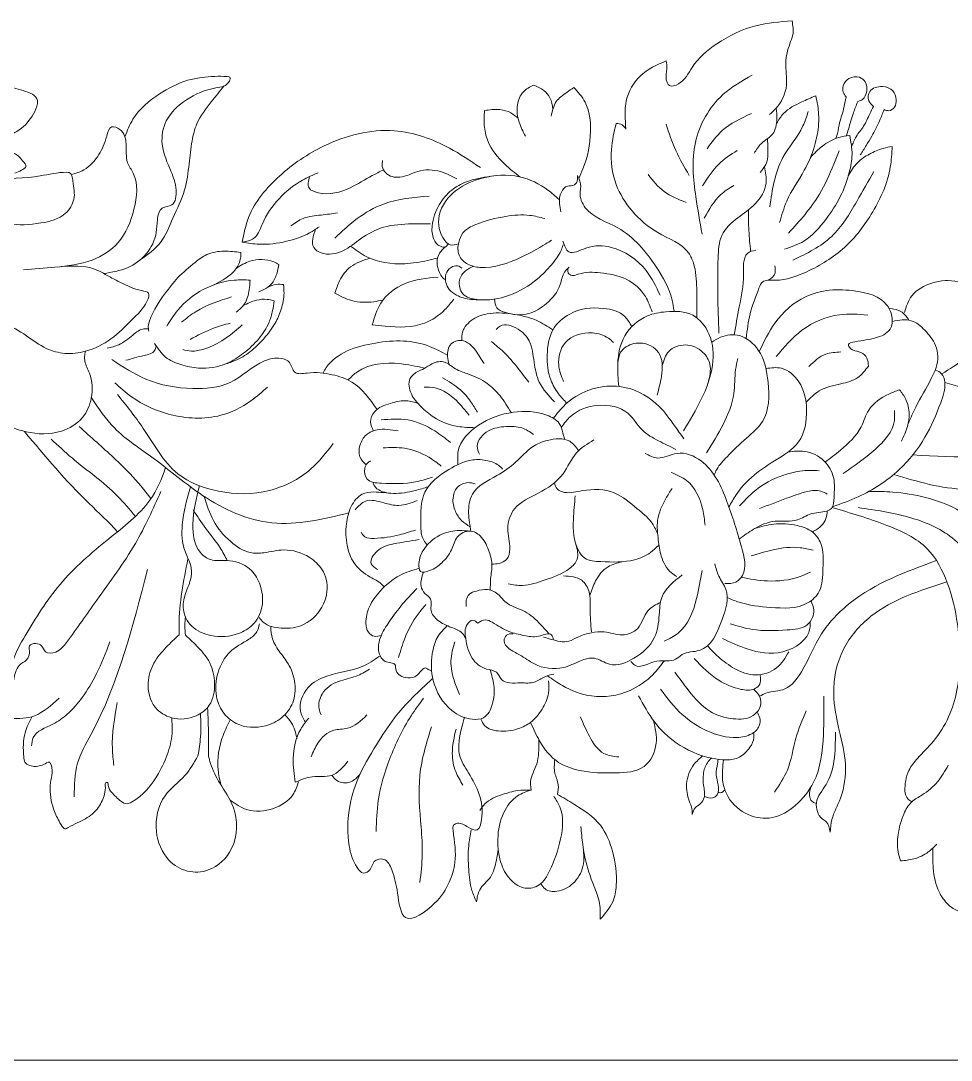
# Model space of a CAD drawing. Header units: millimetres. Extents: x -942 to 1387, y 0 to 1964.
# Drawn here: x -112 to 49.2, y 1139.7 to 1319.8 of the extents above; entities that cross this region are included whole.
import ezdxf

# ---------------------------------------------------------------- set-up
doc = ezdxf.new("R2010")
doc.units = ezdxf.units.MM
doc.layers.add('ceco.net 174', color=7, linetype='Continuous')

msp = doc.modelspace()

# ---------------------------------------------------------------- linework, layer by layer
at = {"layer": 'ceco.net 174', "lineweight": 5}
for p, q in [((266.57, 1139.73), (-266.43, 1139.73)), ((-241.94, 1139.73), (242.07, 1139.73))]:
    msp.add_line(p, q, dxfattribs=at)
for points in [[(-0.19, 1312.85), (-0.07, 1311.47), (-0.17, 1309.57), (0.36, 1308.59), (1.92, 1308.85), (4.31, 1311.71), (8.57, 1315.8), (15.34, 1318.91), (21.61, 1319.78)], [(21.61, 1319.78), (21.73, 1317.33), (21.22, 1315.79), (20.52, 1312.57), (20.64, 1308.63), (18.78, 1304.57), (17.68, 1303.54)], [(-0.19, 1312.85), (-4.67, 1310.25), (-7.1, 1305.94), (-7.16, 1301.03)], [(-141.3, 1303.23), (-138.38, 1303.72), (-131.39, 1306.73), (-126.11, 1309.06), (-121.96, 1309.17), (-119.52, 1308.6), (-114.81, 1308.38), (-111.57, 1307.7), (-109.09, 1305.96), (-109.23, 1304.98), (-110.03, 1303.25), (-112.65, 1300.62), (-115.23, 1298.84), (-115.54, 1298.04), (-115.19, 1297.51), (-113.19, 1296.84), (-111.67, 1295.55), (-111.09, 1294.53), (-111.85, 1293.91), (-113.01, 1293.37)], [(-93.95, 1299.7), (-92.56, 1302.72), (-87.93, 1307.12), (-83.08, 1309.47), (-78.38, 1310.15), (-76.23, 1310.12), (-75.79, 1310), (-75.86, 1309.33), (-78.18, 1308.17), (-83.3, 1306.08), (-86.78, 1302.45), (-87.49, 1298.42), (-85.94, 1293.63), (-85.08, 1290.48), (-85.84, 1287.9), (-87.47, 1287.32), (-88.33, 1285.32), (-88.52, 1283.12), (-90.27, 1279.41), (-93.49, 1277.01), (-97.62, 1276)], [(6.03, 1282.83), (4.94, 1289.28), (4.88, 1298.71), (9.63, 1306.99), (14.72, 1310.39)], [(30.97, 1306.6), (30.48, 1307.41), (30.48, 1308.52), (31.47, 1309.78), (33.3, 1310), (34.28, 1309.19), (34.55, 1307.59), (33.79, 1306.16), (32.99, 1305.8)], [(-76.78, 1308.49), (-78.98, 1305.75), (-81.48, 1301.95), (-82.31, 1298.98), (-82.84, 1295), (-83.61, 1290.49), (-85.63, 1285.62), (-87.77, 1281.4), (-91.28, 1278.39)], [(-23.17, 1308.66), (-24.93, 1307.47), (-25.95, 1305.2), (-25.67, 1302.25), (-24.59, 1299.81)], [(-23.17, 1308.66), (-21.36, 1307.69), (-20.34, 1306.46), (-19.83, 1304.46)], [(-20.11, 1303.25), (-19.24, 1305.78), (-17.43, 1307.37), (-16.2, 1308.24)], [(-16.2, 1308.24), (-14.24, 1305.71), (-13.3, 1300.64), (-14.61, 1294.13), (-15.33, 1292.48)], [(35.72, 1304.93), (34.91, 1305.93), (35.09, 1307.56), (37.26, 1308.38), (39.08, 1307.65), (39.62, 1306.11), (39.35, 1304.84), (38.35, 1304.21), (37.54, 1304.39)], [(18.92, 1302), (20.14, 1303.72), (23.28, 1305.72), (25.7, 1306.81)], [(25.7, 1306.81), (26.05, 1305.12), (26.21, 1302), (25.49, 1298.05), (23.73, 1293.88), (20.68, 1288.53), (19.46, 1284.82)], [(30.97, 1306.6), (30.53, 1304.5), (29.77, 1301.73), (29.32, 1299.76), (29.18, 1299.38)], [(32.99, 1305.8), (32.23, 1303.83), (31.38, 1301.02), (31.03, 1299.85)], [(-31.67, 1304.23), (-31.7, 1301.68), (-31.09, 1299), (-28.17, 1294.95), (-25.52, 1292.74)], [(-31.67, 1304.23), (-28.99, 1304.4), (-27.08, 1303.83), (-25.85, 1302.92)], [(6.89, 1297.62), (9.5, 1300.77), (14.6, 1303.72)], [(18.86, 1304.66), (18.97, 1302.73), (18.26, 1300.19), (16.29, 1298.53), (15.04, 1296.83)], [(17.74, 1287.53), (20.02, 1296.09), (23.49, 1301.56), (24.41, 1304.05)], [(35.72, 1304.93), (35.08, 1303.69), (34.01, 1301.54), (32.72, 1299.71), (32.26, 1298.79), (31.91, 1298.07)], [(37.54, 1304.39), (36.78, 1302.48), (35.4, 1299.8), (34.46, 1298.19), (33.43, 1296.54)], [(-8.86, 1302.02), (-9.68, 1297.51), (-8.86, 1291.44), (-6.1, 1286.85), (-1.66, 1283.11), (3.7, 1279.53), (4.53, 1277.79), (5.09, 1273.47), (5.09, 1268.38)], [(-7.16, 1301.03), (-7.82, 1301.74), (-8.86, 1302.02)], [(-0.22, 1301.9), (1.48, 1297.29), (3.79, 1293.01)], [(-103.23, 1293.14), (-101.08, 1293.94), (-98.45, 1296.62), (-97.1, 1299.8), (-96.24, 1301.4), (-94.83, 1300.97), (-93.73, 1298.46), (-93.48, 1295.2), (-92.5, 1293.37), (-92.38, 1287.17), (-95.14, 1281.35), (-99.62, 1278.34), (-106.06, 1277.11), (-111.52, 1276.62)], [(-73.62, 1281.45), (-72.52, 1285.7), (-67.17, 1292.89), (-59.46, 1298.1), (-47.28, 1300.74), (-37.74, 1297.73), (-32.38, 1294.36)], [(17.33, 1299.34), (17.43, 1297.66), (17.05, 1294.88), (16.11, 1293.52)], [(31.59, 1299.93), (32, 1296.62), (31.52, 1293.58), (29.96, 1289.33), (27.44, 1285.39), (23.67, 1281.63), (20.29, 1280.21)], [(24.8, 1296.13), (26.82, 1298.03), (29.69, 1299.55), (31.59, 1299.93)], [(6.11, 1291.21), (8.9, 1294.93), (12.11, 1297.33)], [(38.96, 1298.01), (38.63, 1294.46), (35.59, 1286.69), (30.68, 1280.52), (24.15, 1276.31), (18.73, 1274.84), (17.43, 1274.88)], [(21, 1282.98), (26.36, 1289.75), (28.85, 1294.95), (29.78, 1297.28)], [(31.34, 1292.92), (32.93, 1295.2), (35.01, 1296.69), (37.39, 1297.69), (38.96, 1298.01)], [(-36.46, 1292.42), (-39.29, 1293.65), (-43.21, 1293.7), (-46.31, 1292.69), (-48.78, 1293.42), (-49.37, 1294.56), (-49.32, 1295.61)], [(-133.16, 1289.8), (-132.62, 1290.67), (-131.12, 1291.4), (-125.16, 1289.57), (-120.53, 1287.26), (-114.2, 1284.67), (-108.5, 1284.76), (-104.22, 1286.45), (-102.8, 1288.86), (-102.98, 1292.06), (-103.6, 1293.49), (-104.03, 1293.54), (-108.6, 1292.92), (-117.04, 1292.48), (-125.78, 1292.7), (-129.86, 1292.53), (-130.85, 1292.28), (-131.41, 1291.91), (-131.63, 1291.63), (-131.8, 1291.2)], [(-73.62, 1281.45), (-71.66, 1282.06), (-70.18, 1284.52), (-67.25, 1288.97), (-63.2, 1292.16), (-60.45, 1293.46)], [(-61.97, 1292.78), (-62.05, 1290.82), (-60.5, 1290), (-54.93, 1290.87), (-51.1, 1292.97), (-49.17, 1293.96)], [(-37.97, 1281.16), (-38.3, 1280.69), (-39.31, 1280.72), (-40.46, 1281.96), (-40.73, 1284.27), (-39.51, 1287.89), (-37.32, 1290.47), (-34.8, 1291.88), (-30.58, 1292.84)], [(-36.19, 1281.14), (-37.59, 1280.97), (-38.55, 1281.75), (-39.51, 1286.04), (-36.51, 1290.45), (-32.04, 1292.53), (-25.59, 1292.76), (-20.68, 1290.46), (-18.76, 1288.85)], [(-18.43, 1286.67), (-18.68, 1288.11), (-18.34, 1290.11), (-17.28, 1291.15), (-16.07, 1291.35), (-15.55, 1292.27), (-15.55, 1292.98)], [(-15.55, 1292.98), (-14.99, 1291.03), (-15.11, 1290.03), (-14.2, 1287.41), (-8.59, 1283.91), (-1.93, 1277.16), (0.85, 1271.33), (1.17, 1269.55)], [(-3.34, 1293.14), (-0.56, 1290.23), (3.25, 1288.32)], [(16.82, 1294.47), (17.1, 1291.7), (15.22, 1288.09), (12.2, 1285.67), (9.45, 1282.6), (8.8, 1278.66), (8.74, 1272.28), (8.95, 1265.7)], [(21.76, 1278.32), (28.48, 1282.44), (32.81, 1288.5), (35.79, 1293.7)], [(6.41, 1285.6), (9.24, 1289.65), (11.52, 1291.26)], [(-57.61, 1282.14), (-53.71, 1285.51), (-49.16, 1288.03), (-41.23, 1289.41)], [(-65.19, 1284.26), (-63.07, 1285.55), (-59.94, 1286.14), (-57.15, 1286.49)], [(-21.21, 1285.53), (-23.83, 1286.08), (-27.97, 1285.9), (-33.15, 1284.5), (-35.4, 1283.04), (-36.13, 1281.39), (-36.07, 1279.2), (-34.55, 1277.62), (-32.48, 1277.07), (-25.29, 1278.84), (-21.03, 1281.15), (-20.06, 1281.76)], [(14.43, 1279.81), (14.13, 1283.46), (14.04, 1287.04)], [(-73.62, 1281.45), (-70.68, 1281.08), (-65.96, 1281.58), (-61.96, 1283.04), (-60.32, 1284.09)], [(-60.93, 1283.68), (-61.41, 1281.97), (-61.25, 1280.53), (-59.96, 1279.58), (-56.19, 1279.95), (-53.06, 1282.05), (-49.14, 1284.01), (-44.18, 1284.6), (-40.99, 1284.63)], [(-54.86, 1280.74), (-52.17, 1278.96), (-45.48, 1277.7), (-41.48, 1278.27), (-39.8, 1278.69)], [(-38.41, 1280.63), (-39.45, 1279.53), (-39.89, 1277.89), (-39.48, 1276.2), (-38.93, 1275.34), (-38.42, 1274.9)], [(-33.58, 1277.25), (-34.94, 1276.48), (-35.98, 1274.83), (-35.41, 1272.48), (-32.92, 1271.49), (-27.36, 1272.24), (-22.46, 1275.11), (-20.08, 1277.52), (-18.41, 1280.01), (-18.04, 1280.95)], [(-18.07, 1281.63), (-17.07, 1279.76), (-14.11, 1280.4), (-9.73, 1280.54), (-3.66, 1276.52), (-1.25, 1272.24)], [(-84.8, 1275.3), (-81.79, 1277.94), (-79.76, 1279.28), (-76.79, 1279.88), (-73.85, 1279.65)], [(-73.85, 1279.65), (-73.92, 1278.67), (-74.71, 1276.82), (-78.51, 1274.05)], [(-74.64, 1276.93), (-72.29, 1278.13), (-68.17, 1278.02), (-67.27, 1277.59)], [(-51.54, 1278.66), (-54.86, 1277.15), (-56.77, 1274.72), (-57.58, 1272.6)], [(15.33, 1280.04), (13.88, 1279.5), (13.22, 1277.78), (13.22, 1275.8), (12.47, 1270.24), (11.58, 1265.38)], [(-114.85, 1267.57), (-111.01, 1265.22), (-107.56, 1263.03), (-104.35, 1262.17), (-100.8, 1262.54), (-96.36, 1264.68), (-92.76, 1267.96), (-90.1, 1271.25), (-89.86, 1272.58), (-91.04, 1273.05), (-94.72, 1274.46), (-96.68, 1275.48), (-99.38, 1276.83), (-104.97, 1277.22)], [(-67.27, 1277.59), (-67.65, 1275.93), (-68.57, 1274.2), (-69.77, 1273.29), (-70.74, 1272.86)], [(-35.58, 1276.94), (-36.32, 1277.31), (-37.46, 1277.05), (-38.35, 1275.87), (-38.35, 1274.47), (-37.76, 1273.25), (-36.54, 1272.26), (-34.02, 1271.52), (-32.15, 1271.43)], [(-29.92, 1271.56), (-29.55, 1270.08), (-28.18, 1269.29), (-23.97, 1269.08), (-20.93, 1270.83), (-18.55, 1274.12), (-17.8, 1276.26), (-17.01, 1277.09)], [(-17.22, 1276.89), (-17.22, 1276.33), (-16.72, 1275.7), (-15.43, 1275.89), (-11.6, 1276.12), (-7.1, 1275.01), (-3.8, 1272.01), (-2.63, 1269.36)], [(18.61, 1277.34), (18.67, 1276.15), (17.43, 1274.88), (16.54, 1274.59), (15.88, 1273.47), (14.34, 1269), (13.68, 1264.74)], [(-89.79, 1266.01), (-89.88, 1266.42), (-89.63, 1267.97), (-88.79, 1269.82), (-84.8, 1275.3)], [(-86.66, 1266.91), (-84.8, 1269.64), (-74.95, 1274.85), (-72.27, 1274.87)], [(-72.27, 1274.87), (-72.42, 1273.19), (-73.24, 1270.74), (-74.66, 1269.29)], [(-51.11, 1267.11), (-49.62, 1270.87), (-45.43, 1274.27), (-39.69, 1275.38)], [(47.54, 1258.61), (54.48, 1264.65), (55.48, 1268.06), (53.91, 1272.09), (50.34, 1274.55), (45.83, 1274.34), (42.37, 1272.14), (41.06, 1269.26)], [(-66.48, 1274.1), (-66.39, 1272.59), (-66.9, 1269.81), (-67.92, 1267.42), (-69.91, 1264.71), (-72.29, 1262.43), (-74.89, 1260.92), (-77.01, 1260.16)], [(-69.28, 1273.58), (-67.72, 1274.13), (-66.48, 1274.1)], [(15.93, 1262.49), (18.64, 1267.43), (23.94, 1271.98), (32.64, 1272.97), (37.99, 1270.6), (38.88, 1268.57), (38.58, 1266.35), (36.06, 1264.86), (32.49, 1264.17), (31.36, 1263.68), (32.1, 1262.79), (33.53, 1262.34), (34.57, 1261.35), (34.82, 1259.97)], [(-68.12, 1271.28), (-68.37, 1269.59), (-68.98, 1267.55), (-70.76, 1264.71), (-73.38, 1262.23), (-76.35, 1260.4), (-81.19, 1259.63), (-84.27, 1260.22), (-86.89, 1261.52), (-88.8, 1263.88)], [(-84.16, 1267.55), (-81.62, 1269.43), (-75.49, 1271.95)], [(-73.45, 1270.45), (-71.18, 1271.37), (-69.3, 1271.53), (-68.12, 1271.28)], [(-57.58, 1272.6), (-54.68, 1271.31), (-50.86, 1271.12), (-49.26, 1271.4)], [(-36.98, 1271.55), (-38.52, 1269.76), (-42.04, 1267.42), (-48.88, 1266.87), (-51.11, 1267.11)], [(-6.15, 1266.79), (-7.35, 1268.54), (-11.08, 1269.97), (-16.91, 1268.99), (-19.79, 1266.3), (-20.8, 1261.9), (-20.18, 1257.56), (-18.83, 1255.16), (-17.4, 1253.55)], [(-8.41, 1256.45), (-8.58, 1260.36), (-7.34, 1265.22), (-3.44, 1268.66), (-0.24, 1269.38), (4.41, 1268.77), (7.22, 1265.54), (7.83, 1260.13), (5.89, 1254.23), (2.81, 1248.75)], [(38.38, 1269.99), (40.02, 1269.62), (41.51, 1268.45), (41.83, 1267.92)], [(-35.61, 1264.4), (-35.56, 1265.51), (-33.95, 1267.86), (-31.22, 1269.01), (-27.05, 1269), (-22.61, 1267.85), (-19.81, 1266.26)], [(18.83, 1261.61), (23.33, 1266.17), (29.85, 1268.87), (34.71, 1268.81)], [(41.75, 1250.1), (43.02, 1252.86), (45.73, 1257.8), (46.87, 1261.69), (46.44, 1263.55), (44.6, 1266.18), (42.24, 1267.83), (38.99, 1267.71)], [(-97.05, 1263.07), (-95.01, 1263.67), (-92.58, 1265.35), (-90.67, 1266.42), (-89.88, 1266.42)], [(-83.93, 1262.83), (-82.42, 1262.56), (-81.35, 1262.65), (-74.95, 1265.96), (-73.63, 1267.1)], [(-82.67, 1264.6), (-78.63, 1266.51), (-75.72, 1267.41)], [(-19.55, 1253.75), (-22.17, 1257.19), (-23.07, 1260.64), (-23.95, 1264.36), (-25.86, 1266.36), (-28.94, 1266.9), (-29.67, 1266.31)], [(-17.98, 1257.3), (-18.81, 1260.13), (-17.69, 1264.01), (-12.97, 1265.72), (-10.2, 1264.78), (-9.32, 1264.07)], [(-37.78, 1260.24), (-38.08, 1261.61), (-37.42, 1263.8), (-35.71, 1264.42), (-34.29, 1263.8), (-32.39, 1261.44), (-31.73, 1260.41)], [(-24.01, 1257.16), (-25.83, 1259.56), (-28.36, 1262.41), (-30.45, 1264.2)], [(-8.57, 1260.45), (-8.08, 1262.36), (-5.78, 1263.87), (-2.83, 1263.45), (-1.55, 1262.35), (-1.01, 1258.2), (-1.76, 1254.92)], [(7.7, 1264.11), (9.23, 1264.95), (12.49, 1265.24), (15.75, 1262.75), (17.46, 1257.15), (16.49, 1250.37), (13.72, 1247.5), (10.35, 1244.27), (8.55, 1242.06), (8.13, 1241.09)], [(-117.33, 1251.58), (-115.31, 1250.26), (-111.07, 1248.59), (-104.96, 1248.71), (-101.36, 1251.01), (-99.77, 1254.42), (-100.09, 1258.73), (-100.88, 1260.83), (-100.92, 1261.63), (-100.8, 1262.54)], [(-93.79, 1260.97), (-90.63, 1261.81), (-88.81, 1262.65), (-88.52, 1263.46)], [(-0.88, 1260.05), (0.27, 1262.5), (3.16, 1263.63), (6.18, 1262.35), (7.37, 1260.29), (7.06, 1257.01)], [(30.03, 1262.41), (27.45, 1262.04), (24.49, 1259.89)], [(-96.24, 1261.09), (-90.32, 1257.71), (-82.2, 1256.08), (-75.74, 1257.14), (-69.77, 1260.86), (-66.9, 1261.29), (-65.46, 1260.58), (-64.51, 1258.9), (-62.4, 1258.76), (-58.03, 1258.48), (-54.67, 1257.21), (-50.28, 1252.47)], [(-33.3, 1249.3), (-36.31, 1249.52), (-40.43, 1251.11), (-42.7, 1252.98), (-44.33, 1255.16), (-44.57, 1257.78), (-43.08, 1259.09), (-41.8, 1259.72), (-40.4, 1260.53), (-38.34, 1260.56), (-37.53, 1260.06)], [(6.8, 1244.97), (9.66, 1249.86), (11.51, 1255.21), (11.83, 1259.37), (12.2, 1261.3)], [(-27.04, 1251.91), (-28.96, 1254.81), (-31.23, 1256.98), (-34.42, 1258.57), (-36.43, 1259.35), (-37.53, 1260.06)], [(17.09, 1259.54), (19.76, 1259.59), (22.78, 1257.26), (24.12, 1252.44), (22.73, 1246.85), (18.54, 1243.54), (14.58, 1240.69), (11.9, 1237.66), (10.68, 1235.54)], [(34.82, 1259.97), (32.99, 1257.99), (30.07, 1256.9), (26.31, 1255.67), (24.03, 1253.69)], [(28.64, 1235.6), (33.05, 1237.33), (40.16, 1242.03), (44.62, 1247.63), (47.35, 1253.6), (48.06, 1257.15), (47.51, 1258.65), (46.48, 1259.28)], [(-95.71, 1257.08), (-92.81, 1254.67), (-86.21, 1251.6), (-77.34, 1251.45), (-72.11, 1253.95), (-69.24, 1256.34)], [(-38.95, 1257.95), (-35.84, 1255.86), (-34.07, 1253.86), (-32.89, 1251.97)], [(79.95, 1258.15), (73.14, 1257.11), (60.88, 1254.75), (48.06, 1257.11)], [(-95.21, 1255.03), (-90.78, 1249.18), (-84.78, 1241.33), (-77.76, 1238.3), (-68.91, 1238.42), (-61.78, 1242.1), (-57.85, 1246.58)], [(-42.14, 1256.32), (-40.21, 1256.19), (-36.53, 1253.98), (-34.34, 1251.49)], [(-19.74, 1250.93), (-17.67, 1253.31), (-13.74, 1255.75), (-7.13, 1256.23), (-1.43, 1252.99), (1.29, 1249.58), (2.86, 1247.38)], [(27.36, 1243.34), (29.99, 1245.41), (33.57, 1249.45), (34.9, 1252.35), (38.35, 1255.1), (40.24, 1255.88)], [(40.24, 1255.88), (41.3, 1254.19), (41.89, 1251.72), (41.61, 1249.53), (40.55, 1246.94)], [(78.84, 1256.54), (72.55, 1251.9), (64.41, 1246.69), (42.52, 1244.58)], [(-99.76, 1254.46), (-95.78, 1249.27), (-88.86, 1243.89), (-80.5, 1237.57), (-68.48, 1232.81), (-55.19, 1234.55)], [(-50.92, 1248.75), (-51.39, 1250.32), (-50.73, 1252.04), (-47.95, 1253.5), (-45.5, 1253.96), (-43.32, 1253.56)], [(-18.37, 1249.36), (-16.75, 1251.26), (-12.06, 1253.15), (-6.81, 1251.79), (-4.36, 1248.9), (-1.51, 1247.02), (1.49, 1245.53)], [(79.86, 1253.23), (76.54, 1250.04), (72.51, 1246.2), (65.66, 1242.1), (60.8, 1240.19), (51.64, 1238.65), (39.24, 1241.21)], [(-36.26, 1242.91), (-36.21, 1245.27), (-32.73, 1249.71), (-26.66, 1251.97), (-20.86, 1251.46), (-18.73, 1250.04), (-18.08, 1248.42), (-17.83, 1247.29)], [(30.47, 1241.35), (36, 1245.53), (39.33, 1250.57), (39.33, 1252.3)], [(-49.54, 1250.65), (-44.97, 1250.65), (-40.28, 1248.73), (-37.56, 1246.75)], [(-46.63, 1248.73), (-50.27, 1248.93), (-52.12, 1248.07), (-53.24, 1246.22), (-53.24, 1244.24), (-52.16, 1242.87)], [(-32.55, 1244.69), (-32.91, 1246.09), (-30.99, 1248.73), (-27.9, 1249.49), (-25.18, 1249.25), (-23.17, 1248.13)], [(-92.13, 1233.93), (-95.22, 1237.44), (-103.11, 1244.05), (-106.75, 1247.33)], [(-34.01, 1231.35), (-34.41, 1234.46), (-33.75, 1237.79), (-29.5, 1241.01), (-26.22, 1243.36), (-23.36, 1245.97), (-20.75, 1247.1), (-16.91, 1246.94), (-15.36, 1245.32)], [(-12.71, 1247.17), (-15.77, 1244.89), (-18.05, 1241.32), (-22.36, 1237.95), (-26.4, 1235.3), (-27.64, 1231.83), (-27.28, 1228.31), (-27.85, 1226.49), (-29.15, 1225.77), (-30.39, 1225.67)], [(-49.22, 1245.8), (-45.55, 1245.74), (-41.32, 1244.18), (-39.15, 1242.65)], [(-3.83, 1244.85), (-1.66, 1244.04), (1.68, 1244.85), (5.87, 1243.54), (10.32, 1236.52), (12.85, 1228.63), (13, 1223.68), (11.89, 1222.56), (9.97, 1222.31)], [(20.91, 1245.09), (23.74, 1245.2), (27.19, 1243.51), (28.8, 1240.65), (28.88, 1237.21), (28.44, 1235.3), (27.63, 1234.86), (24.84, 1234.35), (22.57, 1233.32), (18.68, 1233.1), (14.94, 1231.71), (12.45, 1230.01)], [(-51.39, 1243.55), (-51.94, 1243.16), (-52.39, 1242.26), (-52, 1240.39), (-49.52, 1239.69), (-43.6, 1239.91), (-40.66, 1240.72)], [(-41.59, 1228.97), (-42.4, 1230.27), (-42.7, 1232.62), (-41.99, 1238.14), (-37.84, 1242.03), (-33.69, 1243.72), (-31.08, 1243.57), (-28.99, 1242.6), (-28.53, 1242.14)], [(0.67, 1241.55), (3.35, 1240.14), (6.13, 1235.14), (6.53, 1232.41)], [(12.52, 1235.74), (15.75, 1238.82), (20.66, 1241.25), (24.33, 1241.9), (26.31, 1241.83)], [(-82.6, 1239.05), (-84.02, 1232.49), (-83.54, 1227.91), (-82.46, 1224.96), (-82.59, 1222.96), (-83.5, 1220.42), (-83.82, 1217.79), (-82.38, 1214.92), (-79.04, 1213.29), (-74.25, 1213.65), (-71.86, 1215.12), (-70.22, 1218.19), (-70.66, 1222.37), (-72.3, 1224.8), (-76.36, 1226.28), (-79.08, 1226.44), (-80.87, 1227.67), (-82.18, 1232.57), (-81.05, 1239.25)], [(-41.41, 1239.08), (-43.66, 1238.41), (-47.45, 1237.91), (-50.87, 1238.16), (-52.83, 1237.78), (-54.74, 1235.66), (-55.58, 1232.62), (-55.45, 1228.87), (-54.28, 1225.92), (-51.45, 1223.42), (-49.49, 1222.21), (-49.02, 1221.72)], [(-51.03, 1239.85), (-50.78, 1239.27), (-49.66, 1238.35), (-48.2, 1237.95)], [(-33.29, 1239.58), (-34.51, 1239.78), (-36.41, 1238.91), (-37.12, 1237.07), (-36.71, 1234.82), (-35.59, 1233.18), (-34.15, 1232.12)], [(-19.56, 1239.74), (-19.1, 1238.7), (-17.79, 1238.09), (-14.7, 1238.39), (-9.18, 1237.99), (-5.2, 1235.25), (-2.78, 1232.96), (-1.69, 1230.99)], [(-87.71, 1238.27), (-92.14, 1229.22), (-98.84, 1219.41), (-104.05, 1212.11), (-105.94, 1210.42), (-107.7, 1210.49), (-108.38, 1211.5), (-109.39, 1211.91), (-110.48, 1211.5), (-110.48, 1210.62), (-111.02, 1209.07), (-112.24, 1208.12), (-112.91, 1206.9), (-113.36, 1204.54)], [(-70.7, 1216.39), (-69.99, 1215.62), (-66.88, 1214.57), (-62.91, 1215.24), (-59.55, 1218.76), (-59.1, 1223.06), (-59.8, 1224.69), (-62.01, 1226.84), (-66.43, 1228.12), (-69.86, 1227.64), (-72.23, 1227.67), (-75.63, 1229.56), (-78.61, 1233.21), (-80.2, 1237.37)], [(-15.94, 1237.52), (-16.27, 1233.37), (-15.37, 1228.02), (-14.3, 1226.71), (-11.5, 1226.09), (-5.66, 1226.42), (-2.9, 1227.69), (-1.55, 1228.89)], [(0.82, 1238.77), (-0.27, 1237.01), (-1.67, 1233.27), (-1.56, 1229.8), (-1.05, 1227.06), (0.72, 1224.15), (1.65, 1223.51)], [(15.97, 1235.3), (20.66, 1237.06), (24.26, 1238.23), (26.6, 1238.31), (27.7, 1237.79)], [(-54.08, 1235.04), (-52.24, 1236.58), (-49.12, 1236.28), (-46.5, 1235.83), (-43.33, 1236.66)], [(28.56, 1235.46), (38.05, 1232.37), (45.02, 1228.32), (48.49, 1222.42), (50.26, 1215.27), (50.67, 1208.62), (48.72, 1199.2), (46.08, 1194.98), (43.34, 1192), (41.84, 1189.92), (41.29, 1188.1), (41.72, 1184.96), (42.35, 1184.5)], [(33.04, 1235.47), (42.38, 1233.63), (49.75, 1229.88), (55.06, 1221.36), (56.5, 1215.3)], [(-82.14, 1235.07), (-79.96, 1231.84), (-77.46, 1228.49), (-76.21, 1226.27)], [(27.71, 1234.89), (27.48, 1233.56), (26.72, 1232.34), (25.13, 1231.24)], [(15.13, 1231.82), (18.44, 1232.6), (22.49, 1232.34), (25.13, 1231.24), (26.59, 1229.23), (26.95, 1224.91), (26.32, 1220.96), (24.3, 1218.93), (17.91, 1218.17), (12.42, 1219.07), (10.39, 1219.87)], [(-53.03, 1231.2), (-52.41, 1230.41), (-50.78, 1230.12), (-46.37, 1230.74), (-43.62, 1231.57)], [(-50.2, 1224.74), (-51.28, 1225.74), (-50.24, 1227.91), (-47.41, 1229.16), (-43, 1229.91)], [(-30.66, 1221.15), (-30.6, 1223.15), (-30.39, 1225.67), (-30.96, 1228.1), (-32.42, 1230.54), (-34.21, 1231.39), (-36.32, 1230.38), (-37.38, 1228.14), (-39.04, 1225.91), (-41.2, 1224.53), (-42.74, 1224.41), (-43.02, 1225.75), (-42.29, 1228.02), (-39.41, 1230.66), (-36.4, 1231.47), (-34.01, 1231.35)], [(-15.82, 1229.07), (-15.61, 1226.5), (-16.93, 1224.9), (-21.17, 1222.92), (-25.08, 1221.98), (-27.54, 1222.22)], [(14.54, 1227.07), (18.36, 1228.15), (22.99, 1228.51), (25.29, 1228.06)], [(-84.56, 1213.42), (-84.58, 1215.04), (-83.04, 1226.57)], [(46.63, 1226.28), (31.68, 1218.95), (26.71, 1213.56), (23.22, 1207.01), (20.37, 1204.05), (17.09, 1203.31), (15.97, 1202.78)], [(-102.72, 1185.36), (-102.15, 1191.16), (-99.81, 1196.18), (-90.04, 1224.75)], [(-43, 1224.94), (-46.33, 1223.71), (-49.74, 1220.97), (-51.6, 1218.27), (-52.19, 1215.4), (-51.77, 1213.88), (-50.76, 1213.17), (-49.56, 1213.31)], [(-13.43, 1220.24), (-12.41, 1222.74), (-10.27, 1225.21), (-7.83, 1226.07)], [(8.23, 1225.73), (8.93, 1223.56), (10.14, 1221.27), (9.51, 1216.05), (5.56, 1210.71), (2.57, 1210), (1.42, 1209.17), (-1.82, 1208.85), (-5.65, 1208.15), (-6.3, 1208.8)], [(6.01, 1224.58), (5.07, 1219.7), (1.87, 1213.7), (-0.54, 1212.32)], [(-42.24, 1224.27), (-42.65, 1221.86), (-41.98, 1220.58), (-41.01, 1219.61), (-40.91, 1217.62), (-39.78, 1215.98), (-37.38, 1214.7), (-35.53, 1213.73), (-34.92, 1212.76)], [(2.59, 1223.8), (-0.95, 1219.88), (-1.4, 1216.87), (-2.25, 1212.89), (-5.78, 1209.36), (-10.03, 1208.32), (-12.64, 1209.36), (-15.06, 1208.9), (-18, 1207.73), (-23.03, 1208.38), (-25.58, 1209.95), (-27.47, 1211.06), (-28.26, 1212.36), (-27.87, 1213.34), (-26.69, 1213.61)], [(-17.96, 1223.61), (-14.83, 1222.86), (-13.56, 1220.85), (-13.35, 1217.89), (-13.15, 1213.94)], [(12.81, 1223.38), (17.33, 1222.75), (22.99, 1223.52), (24.79, 1224.28)], [(-43.37, 1221.43), (-45.52, 1219.15), (-47.93, 1215.99), (-49.53, 1213.38), (-50, 1211.69), (-49.7, 1209.71), (-48.86, 1208.82), (-47.89, 1208.57), (-47.17, 1208.27), (-47.04, 1207.51), (-46.5, 1206.54), (-45.36, 1206), (-43.75, 1206.16), (-42.78, 1207.01), (-41.9, 1207.68), (-41.42, 1207.42), (-40.82, 1207.19)], [(-20.45, 1213.58), (-21.94, 1215.19), (-24.7, 1217.47), (-28.12, 1219.17), (-29.13, 1220.27), (-31.12, 1221.24), (-33.07, 1221), (-34.29, 1220.43), (-34.82, 1219.46), (-34.82, 1218.32)], [(48.44, 1222.58), (35.28, 1216.62), (30.52, 1210.92), (28.83, 1203.2), (29.78, 1196.86), (30.84, 1190.94), (29.99, 1185.13), (28.51, 1181.43), (28.19, 1179.21)], [(-1.15, 1219.05), (-3.36, 1217.59), (-5.13, 1214.52), (-7.81, 1213.41), (-10.94, 1213.93), (-13.13, 1213.76), (-15.39, 1213.08), (-17.08, 1212.3), (-20.09, 1212.63), (-21.46, 1213.02)], [(10.87, 1215.33), (14.74, 1214.35), (20.78, 1214.26), (24.16, 1215.1), (25.14, 1216.42), (25.36, 1217.68), (24.9, 1219.32)], [(-46.55, 1209.46), (-45.43, 1212.93), (-43.15, 1217.02), (-41.82, 1218.64)], [(-83.45, 1213.35), (-83.55, 1215.01), (-83.46, 1216.6)], [(-32.82, 1215.43), (-33.69, 1215.93), (-34.66, 1215.21), (-34.92, 1212.76), (-33.79, 1209.38), (-31.34, 1207.49), (-29.6, 1206.92), (-28.73, 1205.7), (-25.45, 1205.08), (-23, 1205.24), (-21.2, 1206.16), (-19.67, 1206.62)], [(-19.71, 1212.52), (-20.06, 1213.41), (-22.31, 1213.18), (-24.83, 1213.31), (-27.44, 1213.99), (-30.35, 1215.59), (-31.51, 1216), (-32.82, 1215.43)], [(9.56, 1212.77), (13.85, 1210.98), (20.01, 1210.48), (24.7, 1214.54), (24.71, 1215.66)], [(-68.7, 1214.84), (-68.4, 1212.73), (-67.04, 1210.32), (-65.47, 1208.03), (-64.5, 1204.97), (-64.89, 1201.66), (-66.82, 1199.03), (-69.6, 1197.66), (-74.65, 1198.05), (-76.99, 1200.08), (-78.08, 1202.72), (-77.82, 1206.88), (-75.77, 1210.41), (-72.47, 1212.67), (-71.09, 1213.94), (-70.65, 1215.31)], [(-38.15, 1215.01), (-39.85, 1212.9), (-40.71, 1210.1), (-40.55, 1205.52), (-37.32, 1200.3), (-33.76, 1198.79), (-31.82, 1199.06), (-30.31, 1201.37), (-30.04, 1204.71), (-30.69, 1207.35)], [(-110.11, 1194.18), (-109.82, 1195.61), (-106.42, 1197.95), (-103.93, 1199.66), (-101.36, 1202.56), (-98.9, 1206.6), (-96.55, 1212.18)], [(-84.56, 1213.42), (-86.8, 1211.26), (-88.93, 1208.48), (-89.93, 1205.14), (-88.72, 1200.88), (-85.84, 1199.05), (-81.61, 1199.38), (-79.33, 1201.23), (-78.41, 1205), (-79.25, 1208.54), (-81.19, 1211.17), (-83.45, 1213.35)], [(-36.83, 1212.2), (-37.48, 1208.91), (-36.88, 1205.41), (-35.97, 1203.1)], [(6.94, 1211.49), (8.85, 1209.62), (11.7, 1207.55), (15.28, 1206.48), (18.92, 1207.69), (21.07, 1210.48)], [(-49.85, 1209.73), (-52.86, 1207.92), (-59, 1206.27), (-62.26, 1204.22), (-63.54, 1200.2), (-62.69, 1198.27)], [(-20.77, 1206.33), (-18.15, 1204.62), (-13.13, 1202.82), (-6.46, 1203.78), (-2.52, 1206.51), (-0.51, 1208.91)], [(4.64, 1209.29), (8.91, 1205.54), (12.8, 1203.97), (15.06, 1204.03), (15.89, 1204.67), (16.17, 1205.63), (16.06, 1206.52)], [(-59.98, 1199.53), (-60.31, 1200.6), (-59.81, 1203.15), (-56.97, 1205.33), (-53.92, 1206.24), (-51.57, 1207.47)], [(1.31, 1206.97), (3.74, 1203.72), (7.34, 1200.19), (11.42, 1198.87), (14.85, 1199.43), (15.94, 1200.63), (16.16, 1202.19), (15.63, 1203.32), (14.94, 1203.99)], [(-40.72, 1205.82), (-47.25, 1199.02), (-50.37, 1194.36), (-53.59, 1188.43), (-55.07, 1183.38), (-55.1, 1176.86), (-53.71, 1173.1), (-52.63, 1172.14), (-51.49, 1172.76), (-50.75, 1174.13), (-49.11, 1174.52), (-47.74, 1172.71), (-46.72, 1168.67), (-45.34, 1164.43), (-40.31, 1166.91), (-37.76, 1170.59), (-36.78, 1173.96), (-37.1, 1179.57), (-37.01, 1180.43), (-36.33, 1180.77), (-34.51, 1180.09), (-32.92, 1179.63), (-32.18, 1181.34), (-34.45, 1189.51), (-35.99, 1192.63), (-35.59, 1197.4), (-35.13, 1199.16)], [(-32.29, 1198.87), (-31.6, 1197.67), (-29.32, 1196.76), (-25.81, 1197.16), (-23.68, 1198.25), (-21.69, 1200.53), (-20.58, 1203.32), (-20.55, 1205.47)], [(-4.97, 1202.83), (-2.23, 1198.34), (1.55, 1194.7), (7.72, 1192.03), (12.49, 1192.24), (14.31, 1193.93), (15.01, 1195.61), (14.94, 1196.52)], [(-1.18, 1204.02), (2.6, 1199.6), (6.87, 1196.8), (12.07, 1195.61), (14.62, 1196.28), (15.91, 1197.63), (16, 1199.06), (15.57, 1200.08)], [(-95.86, 1190.78), (-96.12, 1193.68), (-95.27, 1201.67)], [(-50.43, 1179.36), (-50.06, 1184.72), (-48.06, 1191.97), (-44.38, 1199.38), (-42.22, 1202.43)], [(27.14, 1202.78), (27.03, 1196.12), (25.34, 1187.88), (22.17, 1183.86), (18.15, 1181.75), (14.02, 1182.27), (10.54, 1185.34), (9.58, 1188.3), (9.75, 1191.75)], [(-110.02, 1199.25), (-111.23, 1196.46), (-111.48, 1192.27), (-111.27, 1191.36), (-110.44, 1190.78), (-108.28, 1190.86), (-107.26, 1191.34), (-107.02, 1191.38), (-106.87, 1191.2), (-106.82, 1187.8), (-106.45, 1183.72), (-105.51, 1181.42), (-104.8, 1180.22), (-104.36, 1179.83), (-103.76, 1180.04), (-100.77, 1181.55), (-98.55, 1183.54), (-97.48, 1185.84), (-97.35, 1187.31), (-97.29, 1187.76), (-96.96, 1187.83), (-96.83, 1187.31), (-96.21, 1186.1), (-94.65, 1184.61), (-93.55, 1184.15), (-92.83, 1184.41), (-88.15, 1189.39), (-86.46, 1193.11), (-85.76, 1196.76), (-85.84, 1199.05)], [(-81.3, 1192.44), (-80.85, 1195.73), (-80.85, 1199.79)], [(-79.46, 1192.35), (-79.46, 1196), (-79.64, 1200.83)], [(-66.22, 1199.51), (-65.13, 1198.21), (-64.14, 1195.46)], [(-61.71, 1192.28), (-60.51, 1194.67), (-57.79, 1196.89), (-55.41, 1197.22), (-52.03, 1199.53)], [(-15.07, 1199.21), (-13.5, 1195.87), (-10.97, 1192.86), (-8.39, 1192.26)], [(24.07, 1200.24), (22.27, 1195.49), (20.79, 1189.99), (18.57, 1186.18)], [(-75.64, 1198.79), (-76.95, 1195.98), (-77.8, 1189.98), (-77.34, 1187.46)], [(-62.12, 1198.95), (-63.49, 1197.07), (-64.79, 1192.02), (-64.45, 1187.87)], [(-40.86, 1197.49), (-42.86, 1189.08), (-42.65, 1180.09), (-42.44, 1175.36), (-42.86, 1170.53)], [(-23.68, 1198.25), (-22.12, 1195.04), (-18.83, 1191.32), (-15.19, 1189.93), (-8.95, 1189.5), (-4.01, 1190.63), (-1.93, 1194.62), (-2.4, 1198.57)], [(-35.39, 1187.4), (-36.65, 1189.71), (-37.24, 1192.85), (-36.6, 1197.07)], [(29.12, 1196.54), (28.86, 1191.53), (27.5, 1187.47), (25.83, 1184.32), (26.82, 1181.56), (27.5, 1181.04), (28.19, 1179.21)], [(-22.25, 1195.28), (-22.5, 1191.52), (-23.1, 1189.84), (-23.64, 1188.4), (-23.58, 1186.53)], [(-81.3, 1192.44), (-83.58, 1189.03), (-86.99, 1185.55), (-88.49, 1179.34), (-86.32, 1174.39), (-83.11, 1172.49), (-79.51, 1172.68), (-75.47, 1176.39), (-75.21, 1183.59), (-77.47, 1187.67), (-79.12, 1191.14), (-79.46, 1192.35)], [(6.15, 1192.45), (4.62, 1190.96), (3.34, 1187.6), (3.8, 1184.64), (4.25, 1183.25), (4.29, 1182.31)], [(4.29, 1182.31), (4.86, 1183.49), (5.8, 1184.23), (6.37, 1185.21), (6.29, 1187.37), (6.25, 1189.29), (6.95, 1191.25), (7.63, 1192.05)], [(-64.45, 1187.87), (-61.5, 1188.84), (-58.15, 1189.07), (-55.33, 1191.51)], [(-19.49, 1191.8), (-19.48, 1189.47), (-18.89, 1187.45), (-19.01, 1185.78)], [(6.42, 1185.41), (7.84, 1185.17), (8.62, 1185.7), (8.82, 1187.45), (8.46, 1189.17), (8.7, 1191.13), (8.8, 1191.84)], [(48.66, 1190.83), (46.8, 1187.96), (44.14, 1185.67), (42.35, 1184.5), (40.98, 1182.37), (39.98, 1178.78), (39.98, 1175.84), (40.41, 1174.26)], [(-58.08, 1189.08), (-57.22, 1188.17), (-54.85, 1187.93), (-53.22, 1189.28)], [(-75.74, 1184.78), (-72.82, 1183.14), (-68.22, 1183.34), (-64.85, 1185.72), (-63.88, 1187.93)], [(25.82, 1184.19), (25.19, 1184.46), (24.7, 1185.21), (24.86, 1187.01)], [(-23.58, 1186.53), (-25.93, 1186.42), (-28.58, 1185.74), (-31.6, 1184.12), (-32.46, 1183.01)], [(-23.58, 1186.53), (-25.92, 1185.51), (-28.33, 1182.63), (-29.35, 1178.01), (-28.69, 1173.56), (-26.95, 1170.8), (-24.6, 1169.54), (-22.2, 1170.08), (-20.4, 1172.54), (-18.48, 1178.07), (-18.6, 1183.59), (-19.68, 1185.45)], [(-19.01, 1185.78), (-16.17, 1184.09), (-11.6, 1180.42), (-9.5, 1175.92), (-8.83, 1169.98), (-9.44, 1167.18), (-11.63, 1164.16)], [(8.82, 1186.09), (9.47, 1186.12), (9.96, 1186.59)], [(-33.96, 1179.61), (-34.4, 1176.84), (-34.4, 1172.76), (-33.85, 1169.14), (-33.04, 1167.15)], [(-11.63, 1164.16), (-11.81, 1167.27), (-12.86, 1170.28), (-13.94, 1173.55), (-14.65, 1177.08), (-14.97, 1180.22)], [(-33.04, 1167.15), (-32.5, 1169.23), (-30.64, 1171.45), (-29.6, 1174.39), (-29.29, 1176.28)], [(-21.91, 1170.3), (-21.17, 1169.4), (-19.13, 1168.99), (-16.35, 1170.34), (-14.62, 1173.31), (-14.65, 1177.08)], [(40.41, 1174.26), (42.68, 1174.6), (45.21, 1175.81), (46.68, 1177.17)], [(45.99, 1176.48), (46.07, 1172.98), (47.08, 1168.88), (48.69, 1166.66), (50.46, 1165.56), (51.76, 1165.45), (52.95, 1165.78)]]:
    msp.add_spline(points, degree=3, dxfattribs=at)
for points, knots in [([(-59.62, 1258.76), (-59.46, 1259.09), (-57.75, 1262.13), (-50.5, 1264.53), (-42.86, 1264.5), (-39.06, 1262.38), (-38.03, 1261.81)], [2.013376, 2.013376, 2.013376, 2.013376, 3.064421, 12.053392, 20.943122, 24.249412, 24.249412, 24.249412, 24.249412]), ([(-55.27, 1257.55), (-54.78, 1258.08), (-52.46, 1260.31), (-47.32, 1260.79), (-43.57, 1259.95), (-42.24, 1259.66)], [1.068515, 1.068515, 1.068515, 1.068515, 3.087552, 10.192766, 14.090327, 14.090327, 14.090327, 14.090327]), ([(-95.21, 1231.27), (-96.75, 1233), (-102.7, 1238.28), (-107.77, 1244.36), (-111.36, 1248.66)], [4.050368, 4.050368, 4.050368, 4.050368, 11.004203, 27.790285, 27.790285, 27.790285, 27.790285]), ([(-89.44, 1237.02), (-90.59, 1238.49), (-93.44, 1241.99), (-97.88, 1245.89), (-100.85, 1248.6), (-101.86, 1249.52)], [2.464794, 2.464794, 2.464794, 2.464794, 7.745137, 15.262319, 19.134587, 19.134587, 19.134587, 19.134587]), ([(-86.89, 1242.39), (-87.57, 1240.36), (-89.72, 1235.49), (-97.33, 1229.72), (-105.43, 1222.73), (-110.24, 1214.99), (-113.93, 1208.62), (-113.95, 1203.7), (-114.93, 1200.88), (-115.43, 1198.94), (-112.59, 1198.89), (-109.26, 1198.92), (-106.71, 1201.2), (-105.33, 1202.44)], [5.884952, 5.884952, 5.884952, 5.884952, 12.255848, 22.019567, 33.603354, 44.33766, 49.148248, 55.53147, 57.99376, 59.078149, 60.259928, 64.683893, 69.922242, 69.922242, 69.922242, 69.922242]), ([(34.92, 1238.27), (36.29, 1238.27), (41.48, 1238.14), (51.14, 1235.97), (59.66, 1227.45), (64.6, 1218.7), (65.87, 1210.69), (65.23, 1203.76), (62.33, 1198.72), (60.94, 1194.43), (62.44, 1190.5), (67.08, 1190.04), (68.45, 1192.12), (68.98, 1192.92)], [3.057652, 3.057652, 3.057652, 3.057652, 6.434552, 15.816524, 26.553438, 35.003305, 40.177546, 46.356428, 51.647278, 54.43484, 57.184939, 60.819216, 63.077969, 63.077969, 63.077969, 63.077969])]:
    msp.add_open_spline(points, degree=3, knots=knots, dxfattribs=at)

doc.saveas('drawing.dxf')
